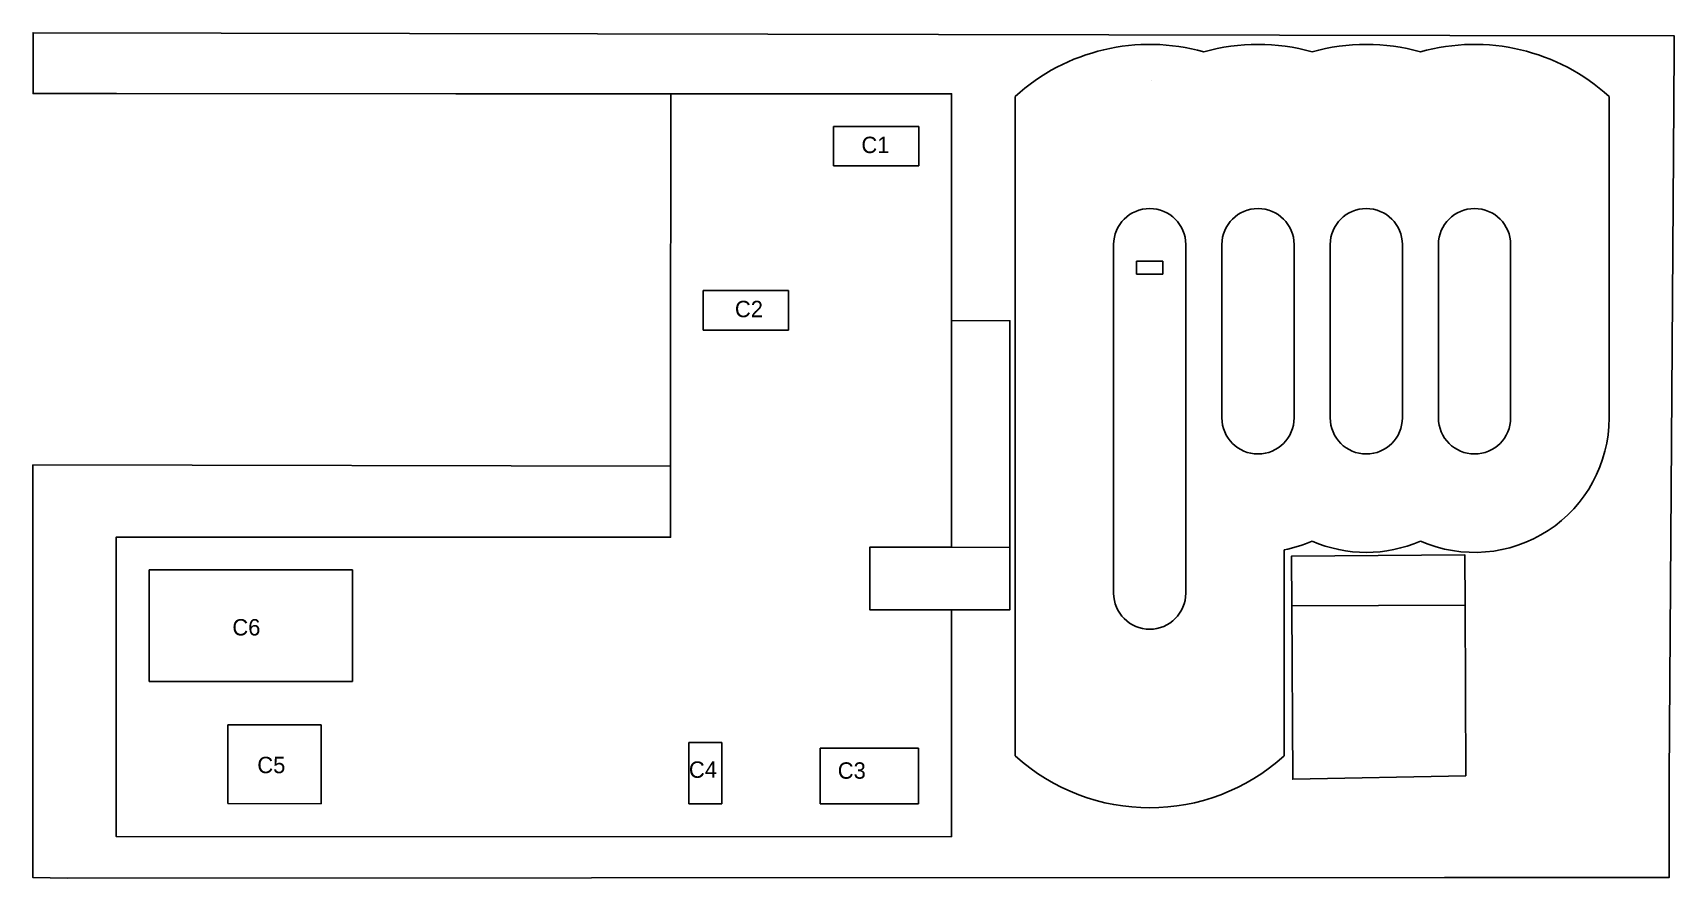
# Model space of a CAD drawing. Header units: metres. Extents: x 7334.2 to 7384.3, y 119699.8 to 119725.6.
import ezdxf

# ---------------------------------------------------------------- set-up
doc = ezdxf.new("R2010")
doc.units = ezdxf.units.M
doc.header["$LTSCALE"] = 25.4
for name, color, linetype in [('CONSTRUCCION', 6, 'CONTINUOUS'), ('Consumidores', 130, 'CONTINUOUS'), ('Deposito', 110, 'CONTINUOUS'), ('Nombres', 240, 'CONTINUOUS'), ('PARCELA', 7, 'CONTINUOUS')]:
    doc.layers.add(name, color=color, linetype=linetype)

msp = doc.modelspace()

# ---------------------------------------------------------------- linework, layer by layer
at = {"layer": 'CONSTRUCCION'}
for points in [[(7353.678, 119723.729), (7351.434, 119723.73), (7347.134, 119723.731), (7336.783, 119723.734), (7334.244, 119723.735), (7334.245, 119725.175), (7334.245, 119725.585), (7351.447, 119725.552), (7377.428, 119725.503), (7384.262, 119725.491), (7384.261, 119725.081), (7384.237, 119721.874), (7384.108, 119702.915), (7384.105, 119699.844), (7377.265, 119699.844), (7351.267, 119699.833), (7335.291, 119699.826), (7334.238, 119699.844), (7334.24, 119712.075), (7334.24, 119712.417), (7353.674, 119712.38), (7353.675, 119710.217), (7336.781, 119710.222), (7336.777, 119701.097), (7362.234, 119701.09), (7362.237, 119708.001), (7364.013, 119708.002), (7364.014, 119709.906), (7364.016, 119716.814), (7362.24, 119716.816), (7362.24, 119723.727), (7353.678, 119723.729)], [(7362.237, 119708.001), (7362.234, 119701.09), (7336.777, 119701.097), (7336.781, 119710.222), (7353.675, 119710.217), (7353.674, 119712.38), (7353.674, 119712.711), (7353.674, 119714.605), (7353.678, 119723.729), (7362.24, 119723.727), (7362.24, 119716.816), (7362.238, 119709.908), (7359.743, 119709.908), (7359.743, 119708.003), (7362.237, 119708.001)], [(7362.238, 119709.908), (7362.24, 119716.816), (7364.016, 119716.814), (7364.014, 119709.906), (7362.238, 119709.908)], [(7362.237, 119708.001), (7359.743, 119708.003), (7359.743, 119709.908), (7362.238, 119709.908), (7364.014, 119709.906), (7364.013, 119708.002), (7362.237, 119708.001)], [(7377.888, 119708.146), (7377.882, 119709.674), (7372.596, 119709.636), (7372.605, 119708.124), (7372.635, 119702.84), (7377.909, 119702.949), (7377.888, 119708.146)], [(7372.605, 119708.124), (7372.596, 119709.636), (7377.882, 119709.674), (7377.888, 119708.146), (7372.605, 119708.124)], [(7377.888, 119708.146), (7377.909, 119702.949), (7372.635, 119702.84), (7372.605, 119708.124), (7377.888, 119708.146)]]:
    msp.add_lwpolyline(points, dxfattribs=at)
at = {"layer": 'Consumidores', "linetype": 'Continuous'}
for p, q in [((7358.64, 119721.527), (7358.64, 119722.727)), ((7358.64, 119722.727), (7361.24, 119722.727)), ((7361.24, 119722.727), (7361.24, 119721.527)), ((7361.24, 119721.527), (7358.64, 119721.527)), ((7354.667, 119716.529), (7354.667, 119717.729)), ((7354.667, 119717.729), (7357.267, 119717.729)), ((7357.267, 119717.729), (7357.267, 119716.529)), ((7357.267, 119716.529), (7354.667, 119716.529)), ((7336.781, 119710.222), (7337.781, 119710.222)), ((7337.781, 119709.222), (7343.981, 119709.222)), ((7337.781, 119705.822), (7337.781, 119709.222)), ((7343.981, 119709.222), (7343.981, 119705.822)), ((7343.981, 119705.822), (7337.781, 119705.822)), ((7340.178, 119704.497), (7340.177, 119702.097)), ((7343.028, 119704.496), (7340.178, 119704.497)), ((7343.027, 119702.096), (7343.028, 119704.496)), ((7354.234, 119702.091), (7354.234, 119703.961)), ((7354.234, 119703.961), (7355.234, 119703.961)), ((7355.234, 119703.961), (7355.234, 119702.091)), ((7358.234, 119702.091), (7358.234, 119703.791)), ((7358.234, 119703.791), (7361.234, 119703.791)), ((7361.234, 119703.791), (7361.234, 119702.091)), ((7340.177, 119702.097), (7343.027, 119702.096)), ((7355.234, 119702.091), (7354.234, 119702.091)), ((7361.234, 119702.091), (7358.234, 119702.091))]:
    msp.add_line(p, q, dxfattribs=at)
at = {"layer": 'Deposito', "linetype": 'Continuous'}
for p, q in [((7368.339, 119724.144), (7368.339, 119724.144)), ((7364.178, 119708.072), (7364.178, 119723.649)), ((7382.278, 119713.852), (7382.278, 119723.649)), ((7367.178, 119719.132), (7367.178, 119708.512)), ((7369.378, 119708.512), (7369.378, 119719.132)), ((7370.478, 119713.852), (7370.478, 119719.132)), ((7372.678, 119719.132), (7372.678, 119713.852)), ((7373.778, 119713.852), (7373.778, 119719.132)), ((7375.978, 119719.132), (7375.978, 119713.852)), ((7377.078, 119713.852), (7377.078, 119719.132)), ((7379.278, 119719.132), (7379.278, 119713.852)), ((7367.878, 119718.232), (7367.878, 119718.632)), ((7367.878, 119718.632), (7368.678, 119718.632)), ((7368.678, 119718.632), (7368.678, 119718.232)), ((7368.678, 119718.232), (7367.878, 119718.232)), ((7372.378, 119708.072), (7372.378, 119709.831)), ((7364.178, 119708.072), (7364.178, 119703.555)), ((7372.378, 119708.072), (7372.378, 119703.555))]:
    msp.add_line(p, q, dxfattribs=at)
for centre, radius, start, end in [((7368.278, 119719.132), 6.1, 74.3065, 132.2318), ((7371.578, 119719.132), 6.1, 74.3065, 105.6935), ((7374.878, 119719.132), 6.1, 74.3065, 105.6935), ((7378.178, 119719.132), 6.1, 47.7682, 105.6935), ((7368.278, 119719.132), 1.1, 0, 180), ((7371.578, 119719.132), 1.1, 0, 180), ((7374.878, 119719.132), 1.1, 0, 180), ((7378.178, 119719.132), 1.1, 0, 180), ((7371.578, 119713.852), 1.1, 180, 0), ((7374.878, 119713.852), 1.1, 180, 0), ((7378.178, 119713.852), 4.1, 246.2693, 0), ((7378.178, 119713.852), 1.1, 180, 0), ((7371.578, 119713.852), 4.1, 281.2518, 293.7307), ((7374.878, 119713.852), 4.1, 246.2693, 293.7307), ((7368.278, 119708.512), 1.1, 180, 0), ((7368.278, 119708.072), 6.1, 227.7682, 312.2318)]:
    msp.add_arc(centre, radius, start, end, dxfattribs=at)
at = {"layer": 'PARCELA'}
msp.add_lwpolyline([(7334.24, 119712.075), (7334.24, 119712.417), (7353.674, 119712.38), (7353.674, 119712.711), (7353.674, 119714.605), (7353.678, 119723.729), (7351.434, 119723.73), (7347.134, 119723.731), (7336.783, 119723.734), (7334.244, 119723.735), (7334.245, 119725.175), (7334.245, 119725.585), (7351.447, 119725.552), (7377.428, 119725.503), (7384.262, 119725.491), (7384.261, 119725.081), (7384.237, 119721.874), (7384.108, 119702.915), (7384.105, 119699.844), (7377.265, 119699.844), (7351.267, 119699.833), (7335.291, 119699.826), (7334.238, 119699.844), (7334.24, 119712.075)], dxfattribs=at)

# ---------------------------------------------------------------- texts
at = {"layer": 'Nombres', "linetype": 'Continuous', "char_height": 0.5, "width": 0.875, "attachment_point": 1}
for s, insert in [('C1', (7359.49, 119722.42)), ('C2', (7355.636, 119717.419)), ('C6', (7340.319, 119707.721)), ('C5', (7341.079, 119703.525)), ('C4', (7354.234, 119703.384))]:
    msp.add_mtext(s, dxfattribs=dict(at, insert=insert))
at = {"layer": 'Nombres', "linetype": 'Continuous', "insert": (7358.77, 119703.356), "char_height": 0.5, "attachment_point": 1}
msp.add_mtext_dynamic_manual_height_columns('C3', width=1.87826, gutter_width=0.0254, heights=[0], dxfattribs=at)

doc.saveas('drawing.dxf')
